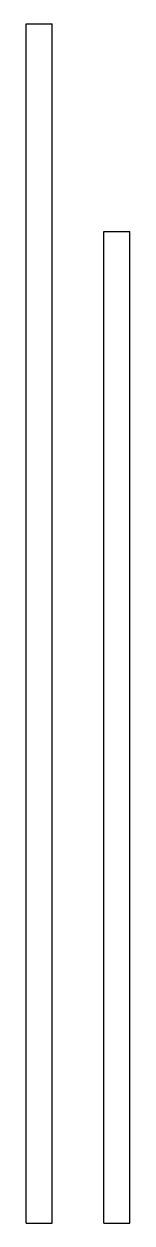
# Model space of a CAD drawing. Header units: millimetres. Extents: x 0 to 20, y 0 to 231.
import ezdxf

# ---------------------------------------------------------------- set-up
doc = ezdxf.new("R2010")
doc.units = ezdxf.units.MM
doc.layers.add('none', color=7, linetype='CONTINUOUS')

msp = doc.modelspace()

# ---------------------------------------------------------------- linework, layer by layer
at = {"layer": 'none'}
for p, q in [((0, 0), (0, 231)), ((0, 231), (5, 231)), ((5, 0), (5, 231)), ((15, 0), (15, 191)), ((15, 191), (20, 191)), ((20, 0), (20, 191)), ((0, 0), (5, 0)), ((15, 0), (20, 0))]:
    msp.add_line(p, q, dxfattribs=at)

doc.saveas('drawing.dxf')
